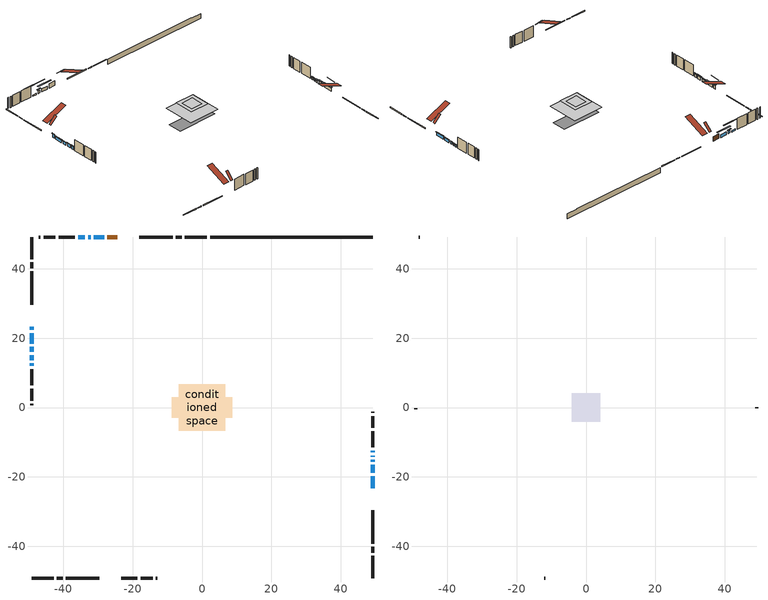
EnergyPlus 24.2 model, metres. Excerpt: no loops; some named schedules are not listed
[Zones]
conditioned space
 floor adiabatic (AdiabaticFloorConstruction): -6.75,-6.75 -6.75,6.75 6.75,6.75 6.75,-6.75 z2.85
 floor foundation (Slab1 construction): -8.71,-2.99 -8.71,2.99 8.71,2.99 8.71,-2.99 z-1.85
 wall outside (RimJoist1 construction): 1.42,49.14 -4.95,49.14 / -49.14,-49.14 -42.76,-49.14 / -49.14,49.14 -49.14,42.76 / 49.14,-49.14 49.14,-42.76 z0.41:0.71
 wall outside (RimJoist2 construction): -5.88,49.14 -7.55,49.14 / -41.83,-49.14 -40.17,-49.14 / -49.14,41.83 -49.14,40.17 / 49.14,-41.83 49.14,-40.17 z0.41:0.71
 wall outside (RimJoist3 construction): -8.48,49.14 -18.07,49.14 / -39.24,-49.14 -29.64,-49.14 / -49.14,39.24 -49.14,29.64 / 49.14,-39.24 49.14,-29.64 z0.41:0.71
 wall outside (AdiabaticWallConstruction 1): -24.41,49.14 -27.26,49.14 z0.41:2.44
 wall outside (AdiabaticWallConstruction): -49.14,23.3 -49.14,22.39 z0.41:1.99; 49.14,-23.3 49.14,-19.75 / -28.19,49.14 -31.14,49.14 / -49.14,15.08 -49.14,13.61 / -49.14,12.68 -49.14,11.97 z0.41:1.73; -49.14,21.46 -49.14,18.41 / 49.14,-18.82 49.14,-16.54 / -32.06,49.14 -32.83,49.14 z0.41:1.61; -33.76,49.14 -35.69,49.14 z0.41:0.97; 49.14,-15.61 49.14,-15.07 z0.41:1.3; 49.14,-14.15 49.14,-13.89 z0.41:1.27; 49.14,-12.96 49.14,-12.45 z0.41:1.23; -49.14,17.48 -49.14,16.01 z0.41:1.45
 wall outside (Wall1 construction): -36.62,49.14 -41.31,49.14 / -23.3,-49.14 -18.61,-49.14 / -49.14,11.04 -49.14,6.35 / 49.14,-11.52 49.14,-6.83 z0.41:5.29
 wall outside (Wall2 construction): -42.24,49.14 -45.68,49.14 / -17.69,-49.14 -14.25,-49.14 / -49.14,5.42 -49.14,1.98 / 49.14,-5.9 49.14,-2.46 z0.41:5.29
 wall outside (Wall3 construction): -46.6,49.14 -46.99,49.14 / -13.32,-49.14 -12.94,-49.14 / -49.14,1.05 -49.14,0.67 / 49.14,-1.53 49.14,-1.15 z0.41:5.29
 wall foundation (FoundationWall1 construction): 2.35,49.14,-1.85 2.35,49.14,0.41 44.46,49.14,0.41 44.46,49.14,0.18 49.14,49.14,0.18 49.14,49.14,-1.85
 window (WindowConstruction 8): -49.14,23.3 -49.14,22.39 z0.41:1.99
 window (WindowConstruction 3): 49.14,-23.3 49.14,-19.75 z0.41:1.73
 window (WindowConstruction 4): -28.19,49.14 -31.14,49.14 z0.41:1.73
 window (WindowConstruction 5): -49.14,21.46 -49.14,18.41 z0.41:1.6
 window (WindowConstruction 6): 49.14,-18.82 49.14,-16.54 z0.41:1.6
 window (WindowConstruction 7): -32.07,49.14 -32.83,49.14 z0.41:1.6
 window (WindowConstruction 12): -33.76,49.14 -35.69,49.14 z0.41:0.97
 window (WindowConstruction 9): 49.14,-15.61 49.14,-15.07 z0.41:1.3
 window (WindowConstruction 10): 49.14,-14.15 49.14,-13.89 z0.41:1.27
 window (WindowConstruction 11): 49.14,-12.96 49.14,-12.45 z0.41:1.22
 window (WindowConstruction): -49.14,17.48 -49.14,16.01 z0.41:1.45
 window (WindowConstruction 1): -49.14,15.08 -49.14,13.61 z0.41:1.73
 window (WindowConstruction 2): -49.14,12.68 -49.14,11.97 z0.41:1.73
 door (Door): -24.41,49.14 -27.26,49.14 z0.41:2.44
 ceiling adiabatic (AdiabaticFloorConstruction): 6.75,-6.75 6.75,6.75 -6.75,6.75 -6.75,-6.75 z2.85
 roof outside (Roof3 construction): -23.48,49.14,5.29 -23.48,46.24,8.19 -22.46,46.24,8.19 -22.46,49.14,5.29; -24.23,-49.14,5.29 -24.23,-46.24,8.19 -25.26,-46.24,8.19 -25.26,-49.14,5.29; -49.14,24.23,5.29 -46.24,24.23,8.19 -46.24,25.26,8.19 -49.14,25.26,5.29; 49.14,-24.23,5.29 46.24,-24.23,8.19 46.24,-25.26,8.19 49.14,-25.26,5.29
attic - vented
 floor to conditioned space (Floor1 construction Reversed): -2.6,-2.6 -2.6,2.6 2.6,2.6 2.6,-2.6 z5.29
 floor to conditioned space (Floor2 construction Reversed): -4.11,-4.11 -4.11,4.11 4.11,4.11 4.11,-4.11 z5.29
 wall outside (Wall4 construction): -47.91,49.14 -48.21,49.14 / -12.01,-49.14 -11.71,-49.14 / -49.14,-0.25 -49.14,-0.55 / 49.14,-0.23 49.14,0.07 z0.41:5.29
 roof outside (Roof1 construction): -21.53,49.14,5.29 -21.53,39.8,9.18 -19,39.8,9.18 -19,49.14,5.29; -26.19,-49.14,5.29 -26.19,-39.8,9.18 -28.72,-39.8,9.18 -28.72,-49.14,5.29; -49.14,26.19,5.29 -39.8,26.19,9.18 -39.8,28.72,9.18 -49.14,28.72,5.29; 49.14,-26.19,5.29 39.8,-26.19,9.18 39.8,-28.72,9.18 49.14,-28.72,5.29
shading: -49.14,22.09 -49.14,23.6 -49.44,23.6 -49.44,22.09 z2.28; 49.14,-19.45 49.14,-23.6 49.44,-23.6 49.44,-19.45 z2.03; -32.97,49.14 -26.36,49.14 -26.36,49.44 -32.97,49.44 z3.56; -49.14,18.11 -49.14,21.76 -49.44,21.76 -49.44,18.11 z1.9; 49.14,-16.24 49.14,-19.12 49.44,-19.12 49.44,-16.24 z1.9; -33.44,49.14 -31.46,49.14 -31.46,49.44 -33.44,49.44 z2.21; -39.96,49.14 -29.49,49.14 -29.49,49.44 -39.96,49.44 z5.24; 49.14,-14.78 49.14,-15.91 49.44,-15.91 49.44,-14.78 z1.6; 49.14,-13.59 49.14,-14.44 49.44,-14.44 49.44,-13.59 z1.57; 49.14,-12.15 49.14,-13.26 49.44,-13.26 49.44,-12.15 z1.52; -49.14,15.71 -49.14,17.78 -49.44,17.78 -49.44,15.71 z1.75; -49.14,13.31 -49.14,15.38 -49.44,15.38 -49.44,13.31 z2.03; -49.14,11.67 -49.14,12.98 -49.44,12.98 -49.44,11.67 z2.03
[Building]
Building 1: Terrain=Suburbs
[Site:Location]
Halifax Intl AP_NS: Latitude {deg}=44.88; Longitude {deg}=-63.51; Time Zone {hr}=-4; Elevation {m}=145; Keep Site Location Information=Yes
[Site:GroundTemperature:Shallow]
3.15511, 1.33576, 1.19006, 2.05344, 5.51939, 8.9692, 11.96, 13.8546, 14.0156, 12.4746, 9.56009, 6.2161
[Site:WaterMainsTemperature]
Calculation Method=Schedule; Temperature Schedule=mains temperature schedule
[Material] Roughness=Rough; Thermal Absorptance=0.9
Name | Thickness {m} | Conductivity {W/m-K} | Density {kg/m3} | Specific Heat {J/kg-K} | Solar Absorptance | Visible Absorptance
asphalt or fiberglass shingles | 0.00635 | 0.162714 | 1121.4 | 1465.45 | 0.4 | 0.4
ceiling loosefill ins | 0.169333 | 0.0480833 | 16.02 | 1046.75 | 0.7 | 0.7
ceiling stud and cavity | 0.1397 | 0.333346 | 65.682 | 1177.47 | 0.7 | 0.7
ceiling stud and cavity 1 | 0.1397 | 0.329196 | 65.682 | 1177.47 | 0.7 | 0.7
concrete 4.0 in. | 0.1016 | 1.803125 | 2242.8 | 837.4 | 0.7 | 0.7
concrete 8.0 in. | 0.2032 | 1.803125 | 2242.8 | 837.4 | 0.7 | 0.7
door material | 0.04445 | 0.0451087 | 512.64 | 1214.23 | 0.7 | 0.7
floor covering | 0.0127 | 0.0433444 | 54.468 | 1339.84 | 0.6 | 0.6
floor rigid ins; wall rigid ins 1 | 0.512978 | 0.029427 | 32.04 | 1214.23 | 0.7 | 0.7
floor stud and cavity | 0.1397 | 1.75129 | 37.0049 | 1207.88 | 0.7 | 0.7
furniture material conditioned space 1 | 0.1524 | 0.115458 | 640.8 | 1214.23 | 0.6 | 0.6
gypsum board | 0.0127 | 0.160291 | 801 | 837.4 | 0.6 | 0.6
osb sheathing 0.5 in. | 0.0127 | 0.115458 | 512.64 | 1214.23 | 0.7 | 0.7
osb sheathing 0.75 in. | 0.01905 | 0.115458 | 512.64 | 1214.23 | 0.7 | 0.7
osb sheathing 2.0 in. | 0.0508 | 0.115458 | 512.64 | 1214.23 | 0.7 | 0.7
rim joist rigid ins; roof rigid ins; wall rigid ins | 0.051816 | 0.029427 | 32.04 | 1214.23 | 0.7 | 0.7
rim joist stud and cavity | 0.0508 | 0.0381826 | 125.044 | 1163.47 | 0.6 | 0.6
rim joist stud and cavity 1 | 0.0508 | 0.0495211 | 125.044 | 1163.47 | 0.6 | 0.6
roof stud and cavity | 0.2032 | 0.219627 | 78.34581 | 1123.46 | 0.7 | 0.7
wall stud and cavity | 0.1397 | 0.196872 | 139.0536 | 1170.24 | 0.7 | 0.7
wall stud and cavity 1 | 0.1397 | 0.215013 | 139.0536 | 1170.24 | 0.7 | 0.7
wall stud and cavity 2 | 0.1397 | 0.0735294 | 139.0536 | 1170.24 | 0.7 | 0.7
wall stud and cavity 3 | 0.0889 | 6.1454 | 50.32683 | 1063.81 | 0.6 | 0.6
wall stud and cavity 4 | 0.0889 | 0.380278 | 52.3479 | 1209.89 | 0.7 | 0.7
wall stud and cavity 5 | 0.0889 | 0.391764 | 83.0341 | 1211.67 | 0.7 | 0.7
wood siding | 0.0254 | 0.102417 | 544.68 | 1172.36 | 0.4 | 0.4
wood siding 1 | 0.00254 | 0.102417 | 544.68 | 1172.36 | 0.4 | 0.4
wood siding 2; wood siding 3; wood siding 4 | 0.0254 | 0.102417 | 544.68 | 1172.36 | 0.7 | 0.7
[WindowMaterial:SimpleGlazingSystem]
Name | U-Factor {W/m2-K} | Solar Heat Gain Coefficient
WindowMaterial | 4.1103 | 0.69
WindowMaterial 1 | 3.95416 | 0.7
WindowMaterial 2 | 4.51004 | 0.66
WindowMaterial 3 | 4.49641 | 0.66
WindowMaterial 4 | 4.275534 | 0.65
WindowMaterial 5 | 4.33629 | 0.65
WindowMaterial 6 | 7.032203 | 0.42
WindowMaterial 7 | 5.69447 | 0.6
WindowMaterial 8 | 5.37025 | 0.62
[Construction]
AdiabaticFloorConstruction: floor stud and cavity, floor rigid ins, osb sheathing 0.75 in., floor covering
AdiabaticWallConstruction: wood siding 3, wall rigid ins 1, wall stud and cavity 4, gypsum board
AdiabaticWallConstruction 1: wood siding 4, wall rigid ins 1, wall stud and cavity 4, gypsum board
Door: door material
Floor1 construction Reversed: gypsum board, ceiling stud and cavity, ceiling loosefill ins
Floor2 construction Reversed: gypsum board, ceiling stud and cavity 1, ceiling loosefill ins
FoundationWall1 construction: concrete 8.0 in.
furniture construction conditioned space 1: furniture material conditioned space 1
PartitionWallConstruction: gypsum board, wall stud and cavity 5, gypsum board
RimJoist1 construction; RimJoist3 construction: wood siding 2, rim joist rigid ins, osb sheathing 2.0 in., rim joist stud and cavity
RimJoist2 construction: wood siding 2, rim joist rigid ins, osb sheathing 2.0 in., rim joist stud and cavity 1
Roof1 construction: asphalt or fiberglass shingles
Roof3 construction: asphalt or fiberglass shingles, roof rigid ins, osb sheathing 0.75 in., roof stud and cavity, gypsum board
Slab1 construction: concrete 4.0 in.
Wall1 construction: wood siding, wall rigid ins, osb sheathing 0.5 in., wall stud and cavity, gypsum board
Wall2 construction: wood siding, wall rigid ins, osb sheathing 0.5 in., wall stud and cavity 1, gypsum board
Wall3 construction: wood siding, osb sheathing 0.5 in., wall stud and cavity 2, gypsum board
Wall4 construction: wood siding 1, wall stud and cavity 3
WindowConstruction: WindowMaterial
WindowConstruction 1; WindowConstruction 4: WindowMaterial 1
WindowConstruction 10: WindowMaterial 6
WindowConstruction 11: WindowMaterial 7
WindowConstruction 12: WindowMaterial 8
WindowConstruction 2; WindowConstruction 3: WindowMaterial 2
WindowConstruction 5; WindowConstruction 6; WindowConstruction 7: WindowMaterial 3
WindowConstruction 8: WindowMaterial 4
WindowConstruction 9: WindowMaterial 5
[Zone] Multiplier=1; Part of Total Floor Area=Yes
Name | Volume {m3}
attic - vented | 58.8875
conditioned space | 712.8
[Space]
Name | Zone | Volume {m3}
attic - vented 1 | attic - vented | 58.8875
conditioned space 1 | conditioned space | 712.8
[ZoneInfiltration:EffectiveLeakageArea]
infil attic - vented 1: Zone or Space=attic - vented 1; Schedule=Always On Discrete; Effective Air Leakage Area {cm2}=3385.07; Stack Coefficient=0.000609736; Wind Coefficient=1.66836e-05
[ZoneMixing]
whole house fan mix: Zone or Space=attic - vented; Schedule=Always On Continuous; Design Flow Rate Calculation Method=Flow/Zone; Design Flow Rate {m3/s}=0; Source Zone or Space=conditioned space
[SurfaceProperty:ExposedFoundationPerimeter]
Slab1: Exposed Perimeter Calculation Method=TotalExposedPerimeter; Total Exposed Perimeter {m}=46.787
[InternalMass] Zone or ZoneList=conditioned space; Space or SpaceList=conditioned space 1
Name | Construction | Surface Area {m2}
furniture mass conditioned space 1 | furniture construction conditioned space 1 | 114.56
partition wall mass | PartitionWallConstruction | 286.4
[Lights]
interior lighting: Zone or ZoneList or Space or SpaceList=conditioned space 1; Schedule=interior lighting schedule; Design Level Calculation Method=LightingLevel; Lighting Level {W}=343.2; Return Air Fraction=0; Fraction Radiant=0.6; Fraction Visible=0.2; Fraction Replaceable=1
[People]
occupants: Zone or ZoneList or Space or SpaceList=conditioned space 1; Number of People Schedule=occupants schedule; Number of People Calculation Method=People; Number of People=3; Fraction Radiant=0.314171; Sensible Heat Fraction=0.56303; Activity Level Schedule=occupants activity schedule; Carbon Dioxide Generation Rate {m3/s-W}=0; Enable ASHRAE 55 Comfort Warnings=No; Mean Radiant Temperature Calculation Type=EnclosureAveraged
[ElectricEquipment] Zone or ZoneList or Space or SpaceList=conditioned space 1; Design Level Calculation Method=EquipmentLevel
Name | Schedule | Design Level {W} | Fraction Latent | Fraction Radiant | Fraction Lost
clothes dryer | clothes dryer schedule | 140.772 | 0.015 | 0.081 | 0.85
clothes washer | clothes washer schedule | 32.1985 | 0.03 | 0.162 | 0.7
cooking range | cooking range schedule | 215.147 | 0.08 | 0.432 | 0.2
dishwasher | dishwasher schedule | 66.8632 | 0.3 | 0.18 | 0.4
fridge | fridge schedule | 72.9452 | 0 | 0.6 | 0
mech vent bath fan 0 | mech vent bath fan 0 schedule | 50.2 | 0 | 0 | 1
mech vent bath fan 1 | mech vent bath fan 1 schedule | 50.2 | 0 | 0 | 1
mech vent bath fan 2 | mech vent bath fan 2 schedule | 50.2 | 0 | 0 | 1
mech vent house fan | mech vent house fan schedule | 0 | 0 | 0 | 1
mech vent house fan cfis | mech vent house fan cfis schedule | 0 | 0 | 0 | 0
misc plug loads | misc plug loads schedule | 494.7 | 0.045 | 0.513 | 0.1
whole house fan | Always On Discrete | 0 | 0 | 0 | 1
[OtherEquipment] Zone or ZoneList or Space or SpaceList=conditioned space 1; Design Level Calculation Method=EquipmentLevel
Name | Fuel Type | Schedule | Design Level {W} | Fraction Latent | Fraction Radiant | Fraction Lost
clothes dryer 1 | Electricity | clothes dryer schedule | 0 | 0.015 | 0.081 | 0.85
cooking range 1 | Electricity | cooking range schedule | 0 | 0.08 | 0.432 | 0.2
general water use latent | None | general water use schedule | 62.594 | 1 | 0 | 0
general water use sensible | None | general water use schedule | -61.6891 | 0 | 0.6 | 0
mech vent house fan latent load | None | Always On Discrete | 0 | 1 | 0 | 0
mech vent house fan sensible load | None | Always On Discrete | 0 | 0 | 0 | 0
water heater energy adjustment1 | FuelOilNo2 | Always On Discrete | 0.01 | 0 | 0 | 1
[ZoneInfiltration:DesignFlowRate] Zone or ZoneList or Space or SpaceList=conditioned space 1; Schedule=Always On Discrete; Design Flow Rate Calculation Method=Flow/Zone; Design Flow Rate {m3/s}=0
infil flow; natural vent flow; whole house fan flow
[Foundation:Kiva]
Foundation Kiva 1: Initial Indoor Air Temperature {C}=18; Wall Height Above Grade {m}=0.409986; Wall Depth Below Slab {m}=0.2032
[Foundation:Kiva:Settings]
Soil Conductivity {W/m-K}=0.849921; Soil Density {kg/m3}=1842.3; Soil Specific Heat {J/kg-K}=418.7; Ground Solar Absorptivity=0.9; Ground Thermal Absorptivity=0.9; Ground Surface Roughness {m}=0.03; Far-Field Width {m}=40; Deep-Ground Boundary Condition=ZeroFlux; Deep-Ground Depth {m}=40; Minimum Cell Dimension {m}=0.2; Maximum Cell Growth Coefficient=3; Simulation Timestep=Timestep
[Exterior:Lights]
exterior lighting: Schedule=exterior lighting schedule; Design Level {W}=75.6
[Schedule:Constant]
Name | Hourly Value
Always On Continuous; mech vent house fan schedule; mech vent house fan cfis schedule; Always On Discrete | 1
occupants activity schedule | 117.228
fridge schedule | 0
[Schedule:Week:Daily]
interior lighting schedule Week Rule - Jan1-Jan27: interior lighting schedule day, interior lighting schedule day, interior lighting schedule day, interior lighting schedule day, interior lighting schedule day, interior lighting schedule day, interior lighting schedule day, interior lighting schedule default day, interior lighting schedule default day, interior lighting schedule default day, interior lighting schedule default day, interior lighting schedule default day
interior lighting schedule Week Rule - Jan28-Feb3: interior lighting schedule day, interior lighting schedule day, interior lighting schedule day, interior lighting schedule day, interior lighting schedule day 1, interior lighting schedule day 1, interior lighting schedule day 1, interior lighting schedule default day, interior lighting schedule default day, interior lighting schedule default day, interior lighting schedule default day, interior lighting schedule default day
interior lighting schedule Week Rule - Feb4-Feb24: interior lighting schedule day 1, interior lighting schedule day 1, interior lighting schedule day 1, interior lighting schedule day 1, interior lighting schedule day 1, interior lighting schedule day 1, interior lighting schedule day 1, interior lighting schedule default day, interior lighting schedule default day, interior lighting schedule default day, interior lighting schedule default day, interior lighting schedule default day
interior lighting schedule Week Rule - Feb25-Mar3: interior lighting schedule day 1, interior lighting schedule day 1, interior lighting schedule day 1, interior lighting schedule day 1, interior lighting schedule day 2, interior lighting schedule day 2, interior lighting schedule day 2, interior lighting schedule default day, interior lighting schedule default day, interior lighting schedule default day, interior lighting schedule default day, interior lighting schedule default day
interior lighting schedule Week Rule - Mar4-Mar31: interior lighting schedule day 2, interior lighting schedule day 2, interior lighting schedule day 2, interior lighting schedule day 2, interior lighting schedule day 2, interior lighting schedule day 2, interior lighting schedule day 2, interior lighting schedule default day, interior lighting schedule default day, interior lighting schedule default day, interior lighting schedule default day, interior lighting schedule default day
interior lighting schedule Week Rule - Apr1-Apr28: interior lighting schedule day 3, interior lighting schedule day 3, interior lighting schedule day 3, interior lighting schedule day 3, interior lighting schedule day 3, interior lighting schedule day 3, interior lighting schedule day 3, interior lighting schedule default day, interior lighting schedule default day, interior lighting schedule default day, interior lighting schedule default day, interior lighting schedule default day
interior lighting schedule Week Rule - Apr29-May5: interior lighting schedule day 3, interior lighting schedule day 3, interior lighting schedule day 4, interior lighting schedule day 4, interior lighting schedule day 4, interior lighting schedule day 4, interior lighting schedule day 4, interior lighting schedule default day, interior lighting schedule default day, interior lighting schedule default day, interior lighting schedule default day, interior lighting schedule default day
interior lighting schedule Week Rule - May6-May26: interior lighting schedule day 4, interior lighting schedule day 4, interior lighting schedule day 4, interior lighting schedule day 4, interior lighting schedule day 4, interior lighting schedule day 4, interior lighting schedule day 4, interior lighting schedule default day, interior lighting schedule default day, interior lighting schedule default day, interior lighting schedule default day, interior lighting schedule default day
interior lighting schedule Week Rule - May27-Jun2: interior lighting schedule day 4, interior lighting schedule day 4, interior lighting schedule day 4, interior lighting schedule day 4, interior lighting schedule day 4, interior lighting schedule day 5, interior lighting schedule day 5, interior lighting schedule default day, interior lighting schedule default day, interior lighting schedule default day, interior lighting schedule default day, interior lighting schedule default day
interior lighting schedule Week Rule - Jun3-Jun30: interior lighting schedule day 5, interior lighting schedule day 5, interior lighting schedule day 5, interior lighting schedule day 5, interior lighting schedule day 5, interior lighting schedule day 5, interior lighting schedule day 5, interior lighting schedule default day, interior lighting schedule default day, interior lighting schedule default day, interior lighting schedule default day, interior lighting schedule default day
interior lighting schedule Week Rule - Jul1-Jul28: interior lighting schedule day 6, interior lighting schedule day 6, interior lighting schedule day 6, interior lighting schedule day 6, interior lighting schedule day 6, interior lighting schedule day 6, interior lighting schedule day 6, interior lighting schedule default day, interior lighting schedule default day, interior lighting schedule default day, interior lighting schedule default day, interior lighting schedule default day
interior lighting schedule Week Rule - Jul29-Aug4: interior lighting schedule day 6, interior lighting schedule day 6, interior lighting schedule day 6, interior lighting schedule day 7, interior lighting schedule day 7, interior lighting schedule day 7, interior lighting schedule day 7, interior lighting schedule default day, interior lighting schedule default day, interior lighting schedule default day, interior lighting schedule default day, interior lighting schedule default day
interior lighting schedule Week Rule - Aug5-Aug25: interior lighting schedule day 7, interior lighting schedule day 7, interior lighting schedule day 7, interior lighting schedule day 7, interior lighting schedule day 7, interior lighting schedule day 7, interior lighting schedule day 7, interior lighting schedule default day, interior lighting schedule default day, interior lighting schedule default day, interior lighting schedule default day, interior lighting schedule default day
interior lighting schedule Week Rule - Aug26-Sep1: interior lighting schedule day 7, interior lighting schedule day 7, interior lighting schedule day 7, interior lighting schedule day 7, interior lighting schedule day 7, interior lighting schedule day 7, interior lighting schedule day 8, interior lighting schedule default day, interior lighting schedule default day, interior lighting schedule default day, interior lighting schedule default day, interior lighting schedule default day
interior lighting schedule Week Rule - Sep2-Sep29: interior lighting schedule day 8, interior lighting schedule day 8, interior lighting schedule day 8, interior lighting schedule day 8, interior lighting schedule day 8, interior lighting schedule day 8, interior lighting schedule day 8, interior lighting schedule default day, interior lighting schedule default day, interior lighting schedule default day, interior lighting schedule default day, interior lighting schedule default day
interior lighting schedule Week Rule - Sep30-Oct6: interior lighting schedule day 8, interior lighting schedule day 9, interior lighting schedule day 9, interior lighting schedule day 9, interior lighting schedule day 9, interior lighting schedule day 9, interior lighting schedule day 9, interior lighting schedule default day, interior lighting schedule default day, interior lighting schedule default day, interior lighting schedule default day, interior lighting schedule default day
interior lighting schedule Week Rule - Oct7-Oct27: interior lighting schedule day 9, interior lighting schedule day 9, interior lighting schedule day 9, interior lighting schedule day 9, interior lighting schedule day 9, interior lighting schedule day 9, interior lighting schedule day 9, interior lighting schedule default day, interior lighting schedule default day, interior lighting schedule default day, interior lighting schedule default day, interior lighting schedule default day
interior lighting schedule Week Rule - Oct28-Nov3: interior lighting schedule day 9, interior lighting schedule day 9, interior lighting schedule day 9, interior lighting schedule day 9, interior lighting schedule day 10, interior lighting schedule day 10, interior lighting schedule day 10, interior lighting schedule default day, interior lighting schedule default day, interior lighting schedule default day, interior lighting schedule default day, interior lighting schedule default day
interior lighting schedule Week Rule - Nov4-Nov24: interior lighting schedule day 10, interior lighting schedule day 10, interior lighting schedule day 10, interior lighting schedule day 10, interior lighting schedule day 10, interior lighting schedule day 10, interior lighting schedule day 10, interior lighting schedule default day, interior lighting schedule default day, interior lighting schedule default day, interior lighting schedule default day, interior lighting schedule default day
interior lighting schedule Week Rule - Nov25-Dec1: interior lighting schedule day 10, interior lighting schedule day 10, interior lighting schedule day 10, interior lighting schedule day 10, interior lighting schedule day 10, interior lighting schedule day 10, interior lighting schedule day 11, interior lighting schedule default day, interior lighting schedule default day, interior lighting schedule default day, interior lighting schedule default day, interior lighting schedule default day
interior lighting schedule Week Rule - Dec2-Dec31: interior lighting schedule day 11, interior lighting schedule day 11, interior lighting schedule day 11, interior lighting schedule day 11, interior lighting schedule day 11, interior lighting schedule day 11, interior lighting schedule day 11, interior lighting schedule default day, interior lighting schedule default day, interior lighting schedule default day, interior lighting schedule default day, interior lighting schedule default day
occupants schedule Week Rule - Jan1-Dec31: occupants schedule day, occupants schedule day, occupants schedule day, occupants schedule day, occupants schedule day, occupants schedule day, occupants schedule day, occupants schedule default day, occupants schedule default day, occupants schedule default day, occupants schedule default day, occupants schedule default day
clothes dryer schedule Week Rule - Jan1-Dec31: clothes dryer schedule day, clothes dryer schedule day, clothes dryer schedule day, clothes dryer schedule day, clothes dryer schedule day, clothes dryer schedule day, clothes dryer schedule day, clothes dryer schedule default day, clothes dryer schedule default day, clothes dryer schedule default day, clothes dryer schedule default day, clothes dryer schedule default day
clothes washer schedule Week Rule - Jan1-Dec31: clothes washer schedule day, clothes washer schedule day, clothes washer schedule day, clothes washer schedule day, clothes washer schedule day, clothes washer schedule day, clothes washer schedule day, clothes washer schedule default day, clothes washer schedule default day, clothes washer schedule default day, clothes washer schedule default day, clothes washer schedule default day
cooking range schedule Week Rule - Jan1-Dec31: cooking range schedule day, cooking range schedule day, cooking range schedule day, cooking range schedule day, cooking range schedule day, cooking range schedule day, cooking range schedule day, cooking range schedule default day, cooking range schedule default day, cooking range schedule default day, cooking range schedule default day, cooking range schedule default day
dishwasher schedule Week Rule - Jan1-Dec31: dishwasher schedule day, dishwasher schedule day, dishwasher schedule day, dishwasher schedule day, dishwasher schedule day, dishwasher schedule day, dishwasher schedule day, dishwasher schedule default day, dishwasher schedule default day, dishwasher schedule default day, dishwasher schedule default day, dishwasher schedule default day
mech vent bath fan 0 schedule Week Rule - Jan1-Dec31: mech vent bath fan 0 schedule day, mech vent bath fan 0 schedule day, mech vent bath fan 0 schedule day, mech vent bath fan 0 schedule day, mech vent bath fan 0 schedule day, mech vent bath fan 0 schedule day, mech vent bath fan 0 schedule day, mech vent bath fan 0 schedule default day, mech vent bath fan 0 schedule default day, mech vent bath fan 0 schedule default day, mech vent bath fan 0 schedule default day, mech vent bath fan 0 schedule default day
mech vent bath fan 1 schedule Week Rule - Jan1-Dec31: mech vent bath fan 1 schedule day, mech vent bath fan 1 schedule day, mech vent bath fan 1 schedule day, mech vent bath fan 1 schedule day, mech vent bath fan 1 schedule day, mech vent bath fan 1 schedule day, mech vent bath fan 1 schedule day, mech vent bath fan 1 schedule default day, mech vent bath fan 1 schedule default day, mech vent bath fan 1 schedule default day, mech vent bath fan 1 schedule default day, mech vent bath fan 1 schedule default day
mech vent bath fan 2 schedule Week Rule - Jan1-Dec31: mech vent bath fan 2 schedule day, mech vent bath fan 2 schedule day, mech vent bath fan 2 schedule day, mech vent bath fan 2 schedule day, mech vent bath fan 2 schedule day, mech vent bath fan 2 schedule day, mech vent bath fan 2 schedule day, mech vent bath fan 2 schedule default day, mech vent bath fan 2 schedule default day, mech vent bath fan 2 schedule default day, mech vent bath fan 2 schedule default day, mech vent bath fan 2 schedule default day
misc plug loads schedule Week Rule - Jan1-Dec31: misc plug loads schedule day, misc plug loads schedule day, misc plug loads schedule day, misc plug loads schedule day, misc plug loads schedule day, misc plug loads schedule day, misc plug loads schedule day, misc plug loads schedule default day, misc plug loads schedule default day, misc plug loads schedule default day, misc plug loads schedule default day, misc plug loads schedule default day
general water use schedule Week Rule - Jan1-Dec31: general water use schedule day, general water use schedule day, general water use schedule day, general water use schedule day, general water use schedule day, general water use schedule day, general water use schedule day, general water use schedule default day, general water use schedule default day, general water use schedule default day, general water use schedule default day, general water use schedule default day
exterior lighting schedule Week Rule - Jan1-Jan27: exterior lighting schedule day, exterior lighting schedule day, exterior lighting schedule day, exterior lighting schedule day, exterior lighting schedule day, exterior lighting schedule day, exterior lighting schedule day, exterior lighting schedule default day, exterior lighting schedule default day, exterior lighting schedule default day, exterior lighting schedule default day, exterior lighting schedule default day
exterior lighting schedule Week Rule - Jan28-Feb3: exterior lighting schedule day, exterior lighting schedule day, exterior lighting schedule day, exterior lighting schedule day, exterior lighting schedule day 1, exterior lighting schedule day 1, exterior lighting schedule day 1, exterior lighting schedule default day, exterior lighting schedule default day, exterior lighting schedule default day, exterior lighting schedule default day, exterior lighting schedule default day
exterior lighting schedule Week Rule - Feb4-Feb24: exterior lighting schedule day 1, exterior lighting schedule day 1, exterior lighting schedule day 1, exterior lighting schedule day 1, exterior lighting schedule day 1, exterior lighting schedule day 1, exterior lighting schedule day 1, exterior lighting schedule default day, exterior lighting schedule default day, exterior lighting schedule default day, exterior lighting schedule default day, exterior lighting schedule default day
exterior lighting schedule Week Rule - Feb25-Mar3: exterior lighting schedule day 1, exterior lighting schedule day 1, exterior lighting schedule day 1, exterior lighting schedule day 1, exterior lighting schedule day 2, exterior lighting schedule day 2, exterior lighting schedule day 2, exterior lighting schedule default day, exterior lighting schedule default day, exterior lighting schedule default day, exterior lighting schedule default day, exterior lighting schedule default day
exterior lighting schedule Week Rule - Mar4-Mar31: exterior lighting schedule day 2, exterior lighting schedule day 2, exterior lighting schedule day 2, exterior lighting schedule day 2, exterior lighting schedule day 2, exterior lighting schedule day 2, exterior lighting schedule day 2, exterior lighting schedule default day, exterior lighting schedule default day, exterior lighting schedule default day, exterior lighting schedule default day, exterior lighting schedule default day
exterior lighting schedule Week Rule - Apr1-Apr28: exterior lighting schedule day 3, exterior lighting schedule day 3, exterior lighting schedule day 3, exterior lighting schedule day 3, exterior lighting schedule day 3, exterior lighting schedule day 3, exterior lighting schedule day 3, exterior lighting schedule default day, exterior lighting schedule default day, exterior lighting schedule default day, exterior lighting schedule default day, exterior lighting schedule default day
exterior lighting schedule Week Rule - Apr29-May5: exterior lighting schedule day 3, exterior lighting schedule day 3, exterior lighting schedule day 4, exterior lighting schedule day 4, exterior lighting schedule day 4, exterior lighting schedule day 4, exterior lighting schedule day 4, exterior lighting schedule default day, exterior lighting schedule default day, exterior lighting schedule default day, exterior lighting schedule default day, exterior lighting schedule default day
exterior lighting schedule Week Rule - May6-May26: exterior lighting schedule day 4, exterior lighting schedule day 4, exterior lighting schedule day 4, exterior lighting schedule day 4, exterior lighting schedule day 4, exterior lighting schedule day 4, exterior lighting schedule day 4, exterior lighting schedule default day, exterior lighting schedule default day, exterior lighting schedule default day, exterior lighting schedule default day, exterior lighting schedule default day
exterior lighting schedule Week Rule - May27-Jun2: exterior lighting schedule day 4, exterior lighting schedule day 4, exterior lighting schedule day 4, exterior lighting schedule day 4, exterior lighting schedule day 4, exterior lighting schedule day 5, exterior lighting schedule day 5, exterior lighting schedule default day, exterior lighting schedule default day, exterior lighting schedule default day, exterior lighting schedule default day, exterior lighting schedule default day
exterior lighting schedule Week Rule - Jun3-Jun30: exterior lighting schedule day 5, exterior lighting schedule day 5, exterior lighting schedule day 5, exterior lighting schedule day 5, exterior lighting schedule day 5, exterior lighting schedule day 5, exterior lighting schedule day 5, exterior lighting schedule default day, exterior lighting schedule default day, exterior lighting schedule default day, exterior lighting schedule default day, exterior lighting schedule default day
exterior lighting schedule Week Rule - Jul1-Jul28: exterior lighting schedule day 6, exterior lighting schedule day 6, exterior lighting schedule day 6, exterior lighting schedule day 6, exterior lighting schedule day 6, exterior lighting schedule day 6, exterior lighting schedule day 6, exterior lighting schedule default day, exterior lighting schedule default day, exterior lighting schedule default day, exterior lighting schedule default day, exterior lighting schedule default day
[Schedule:Year]
interior lighting schedule: interior lighting schedule Week Rule - Jan1-Jan27, 1, 1, 1, 27, interior lighting schedule Week Rule - Jan28-Feb3, 1, 28, 2, 3, interior lighting schedule Week Rule - Feb4-Feb24, 2, 4, 2, 24, interior lighting schedule Week Rule - Feb25-Mar3, 2, 25, 3, 3, interior lighting schedule Week Rule - Mar4-Mar31, 3, 4, 3, 31, interior lighting schedule Week Rule - Apr1-Apr28, 4, 1, 4, 28, interior lighting schedule Week Rule - Apr29-May5, 4, 29, 5, 5, interior lighting schedule Week Rule - May6-May26, 5, 6, 5, 26, interior lighting schedule Week Rule - May27-Jun2, 5, 27, 6, 2, interior lighting schedule Week Rule - Jun3-Jun30, 6, 3, 6, 30, interior lighting schedule Week Rule - Jul1-Jul28, 7, 1, 7, 28, interior lighting schedule Week Rule - Jul29-Aug4, 7, 29, 8, 4, interior lighting schedule Week Rule - Aug5-Aug25, 8, 5, 8, 25, interior lighting schedule Week Rule - Aug26-Sep1, 8, 26, 9, 1, interior lighting schedule Week Rule - Sep2-Sep29, 9, 2, 9, 29, interior lighting schedule Week Rule - Sep30-Oct6, 9, 30, 10, 6, interior lighting schedule Week Rule - Oct7-Oct27, 10, 7, 10, 27, interior lighting schedule Week Rule - Oct28-Nov3, 10, 28, 11, 3, interior lighting schedule Week Rule - Nov4-Nov24, 11, 4, 11, 24, interior lighting schedule Week Rule - Nov25-Dec1, 11, 25, 12, 1, interior lighting schedule Week Rule - Dec2-Dec31, 12, 2, 12, 31
occupants schedule: occupants schedule Week Rule - Jan1-Dec31, 1, 1, 12, 31
clothes dryer schedule: clothes dryer schedule Week Rule - Jan1-Dec31, 1, 1, 12, 31
clothes washer schedule: clothes washer schedule Week Rule - Jan1-Dec31, 1, 1, 12, 31
cooking range schedule: cooking range schedule Week Rule - Jan1-Dec31, 1, 1, 12, 31
dishwasher schedule: dishwasher schedule Week Rule - Jan1-Dec31, 1, 1, 12, 31
mech vent bath fan 0 schedule: mech vent bath fan 0 schedule Week Rule - Jan1-Dec31, 1, 1, 12, 31
mech vent bath fan 1 schedule: mech vent bath fan 1 schedule Week Rule - Jan1-Dec31, 1, 1, 12, 31
mech vent bath fan 2 schedule: mech vent bath fan 2 schedule Week Rule - Jan1-Dec31, 1, 1, 12, 31
misc plug loads schedule: misc plug loads schedule Week Rule - Jan1-Dec31, 1, 1, 12, 31
general water use schedule: general water use schedule Week Rule - Jan1-Dec31, 1, 1, 12, 31
exterior lighting schedule: exterior lighting schedule Week Rule - Jan1-Jan27, 1, 1, 1, 27, exterior lighting schedule Week Rule - Jan28-Feb3, 1, 28, 2, 3, exterior lighting schedule Week Rule - Feb4-Feb24, 2, 4, 2, 24, exterior lighting schedule Week Rule - Feb25-Mar3, 2, 25, 3, 3, exterior lighting schedule Week Rule - Mar4-Mar31, 3, 4, 3, 31, exterior lighting schedule Week Rule - Apr1-Apr28, 4, 1, 4, 28, exterior lighting schedule Week Rule - Apr29-May5, 4, 29, 5, 5, exterior lighting schedule Week Rule - May6-May26, 5, 6, 5, 26, exterior lighting schedule Week Rule - May27-Jun2, 5, 27, 6, 2, exterior lighting schedule Week Rule - Jun3-Jun30, 6, 3, 6, 30, exterior lighting schedule Week Rule - Jul1-Jul28, 7, 1, 7, 28, exterior lighting schedule Week Rule - Jul29-Aug4, 7, 29, 8, 4, exterior lighting schedule Week Rule - Aug5-Aug25, 8, 5, 8, 25, exterior lighting schedule Week Rule - Aug26-Sep1, 8, 26, 9, 1, exterior lighting schedule Week Rule - Sep2-Sep29, 9, 2, 9, 29, exterior lighting schedule Week Rule - Sep30-Oct6, 9, 30, 10, 6, exterior lighting schedule Week Rule - Oct7-Oct27, 10, 7, 10, 27, exterior lighting schedule Week Rule - Oct28-Nov3, 10, 28, 11, 3, exterior lighting schedule Week Rule - Nov4-Nov24, 11, 4, 11, 24, exterior lighting schedule Week Rule - Nov25-Dec1, 11, 25, 12, 1, exterior lighting schedule Week Rule - Dec2-Dec31, 12, 2, 12, 31
[Schedule:Compact]
mains temperature schedule: Through: 01/01, For: AllDays, Until: 24:00, 7.41, Through: 01/02, For: AllDays, Until: 24:00, 7.34833, Through: 01/03, For: AllDays, Until: 24:00, 7.28778, Through: 01/04, For: AllDays, Until: 24:00, 7.22889, Through: 01/05, For: AllDays, Until: 24:00, 7.17056, Through: 01/06, For: AllDays, Until: 24:00, 7.11333, Through: 01/07, For: AllDays, Until: 24:00, 7.05722, Through: 01/08, For: AllDays, Until: 24:00, 7.00167, Through: 01/09, For: AllDays, Until: 24:00, 6.94778, Through: 01/10, For: AllDays, Until: 24:00, 6.895, Through: 01/11, For: AllDays, Until: 24:00, 6.84333, Through: 01/12, For: AllDays, Until: 24:00, 6.79278, Through: 01/13, For: AllDays, Until: 24:00, 6.74389, Through: 01/14, For: AllDays, Until: 24:00, 6.69556, Through: 01/15, For: AllDays, Until: 24:00, 6.64889, Through: 01/16, For: AllDays, Until: 24:00, 6.60278, Through: 01/17, For: AllDays, Until: 24:00, 6.55833, Through: 01/18, For: AllDays, Until: 24:00, 6.515, Through: 01/19, For: AllDays, Until: 24:00, 6.47333, Through: 01/20, For: AllDays, Until: 24:00, 6.43278, Through: 01/21, For: AllDays, Until: 24:00, 6.39333, Through: 01/22, For: AllDays, Until: 24:00, 6.355, Through: 01/23, For: AllDays, Until: 24:00, 6.31833, Through: 01/24, For: AllDays, Until: 24:00, 6.28278, Through: 01/25, For: AllDays, Until: 24:00, 6.24889, Through: 01/26, For: AllDays, Until: 24:00, 6.21611, Through: 01/27, For: AllDays, Until: 24:00, 6.18444, Through: 01/28, For: AllDays, Until: 24:00, 6.15444, Through: 01/29, For: AllDays, Until: 24:00, 6.12556, Through: 01/30, For: AllDays, Until: 24:00, 6.09833, Through: 01/31, For: AllDays, Until: 24:00, 6.07222, Through: 02/01, For: AllDays, Until: 24:00, 6.04778, Through: 02/02, For: AllDays, Until: 24:00, 6.02444, Through: 02/03, For: AllDays, Until: 24:00, 6.00278, Through: 02/04, For: AllDays, Until: 24:00, 5.98222, Through: 02/05, For: AllDays, Until: 24:00, 5.96333, Through: 02/06, For: AllDays, Until: 24:00, 5.94556, Through: 02/07, For: AllDays, Until: 24:00, 5.92944, Through: 02/08, For: AllDays, Until: 24:00, 5.915, Through: 02/09, For: AllDays, Until: 24:00, 5.90167, Through: 02/10, For: AllDays, Until: 24:00, 5.89, Through: 02/11, For: AllDays, Until: 24:00, 5.87944, Through: 02/12, For: AllDays, Until: 24:00, 5.87056, Through: 02/13, For: AllDays, Until: 24:00, 5.86333, Through: 02/14, For: AllDays, Until: 24:00, 5.85722, Through: 02/15, For: AllDays, Until: 24:00, 5.85278, Through: 02/16, For: AllDays, Until: 24:00, 5.84944, Through: 02/17, For: AllDays, Until: 24:00, 5.84833, Through: 02/18, For: AllDays, Until: 24:00, 5.84778, Through: 02/19, For: AllDays, Until: 24:00, 5.84944, Through: 02/20, For: AllDays, Until: 24:00, 5.85167, Through: 02/21, For: AllDays, Until: 24:00, 5.85611, Through: 02/22, For: AllDays, Until: 24:00, 5.86167, Through: 02/23, For: AllDays, Until: 24:00, 5.86889, Through: 02/24, For: AllDays, Until: 24:00, 5.87722, Through: 02/25, For: AllDays, Until: 24:00, 5.88722, Through: 02/26, For: AllDays, Until: 24:00, 5.89889, Through: 02/27, For: AllDays, Until: 24:00, 5.91167, Through: 02/28, For: AllDays, Until: 24:00, 5.92611, Through: 03/01, For: AllDays, Until: 24:00, 5.94222, Through: 03/02, For: AllDays, Until: 24:00, 5.95944, Through: 03/03, For: AllDays, Until: 24:00, 5.97778, Through: 03/04, For: AllDays, Until: 24:00, 5.99778, Through: 03/05, For: AllDays, Until: 24:00, 6.01944, Through: 03/06, For: AllDays, Until: 24:00, 6.04222, Through: 03/07, For: AllDays, Until: 24:00, 6.06667, Through: 03/08, For: AllDays, Until: 24:00, 6.09222, Through: 03/09, For: AllDays, Until: 24:00, 6.11944, Through: 03/10, For: AllDays, Until: 24:00, 6.14778, Through: 03/11, For: AllDays, Until: 24:00, 6.17722, Through: 03/12, For: AllDays, Until: 24:00, 6.20833, Through: 03/13, For: AllDays, Until: 24:00, 6.24111, Through: 03/14, For: AllDays, Until: 24:00, 6.275, Through: 03/15, For: AllDays, Until: 24:00, 6.31, Through: 03/16, For: AllDays, Until: 24:00, 6.34667, Through: 03/17, For: AllDays, Until: 24:00, 6.38444, Through: 03/18, For: AllDays, Until: 24:00, 6.42333, Through: 03/19, For: AllDays, Until: 24:00, 6.46389, Through: 03/20, For: AllDays, Until: 24:00, 6.50556, Through: 03/21, For: AllDays, Until: 24:00, 6.54833, Through: 03/22, For: AllDays, Until: 24:00, 6.59278, Through: 03/23, For: AllDays, Until: 24:00, 6.63833, Through: 03/24, For: AllDays, Until: 24:00, 6.685, Through: 03/25, For: AllDays, Until: 24:00, 6.73278, Through: 03/26, For: AllDays, Until: 24:00, 6.78167, Through: 03/27, For: AllDays, Until: 24:00, 6.83167, Through: 03/28, For: AllDays, Until: 24:00, 6.88333, Through: 03/29, For: AllDays, Until: 24:00, 6.93611, Through: 03/30, For: AllDays, Until: 24:00, 6.98944, Through: 03/31, For: AllDays, Until: 24:00, 7.04444, Through: 04/01, For: AllDays, Until: 24:00, 7.1, Through: 04/02, For: AllDays, Until: 24:00, 7.15722, Through: 04/03, For: AllDays, Until: 24:00, 7.21556, Through: 04/04, For: AllDays, Until: 24:00, 7.27444, Through: 04/05, For: AllDays, Until: 24:00, 7.33444, Through: 04/06, For: AllDays, Until: 24:00, 7.39556, Through: 04/07, For: AllDays, Until: 24:00, 7.45778, Through: 04/08, For: AllDays, Until: 24:00, 7.52111, Through: 04/09, For: AllDays, Until: 24:00, 7.585, Through: 04/10, For: AllDays, Until: 24:00, 7.65, Through: 04/11, For: AllDays, Until: 24:00, 7.71611, Through: 04/12, For: AllDays, Until: 24:00, 7.78333, Through: 04/13, For: AllDays, Until: 24:00, 7.85111, Through: 04/14, For: AllDays, Until: 24:00, 7.91944, Through: 04/15, For: AllDays, Until: 24:00, 7.98889, Through: 04/16, For: AllDays, Until: 24:00, 8.05944, Through: 04/17, For: AllDays, Until: 24:00, 8.13056, Through: 04/18, For: AllDays, Until: 24:00, 8.20222, Through: 04/19, For: AllDays, Until: 24:00, 8.275, Through: 04/20, For: AllDays, Until: 24:00, 8.34833, Through: 04/21, For: AllDays, Until: 24:00, 8.42222, Through: 04/22, For: AllDays, Until: 24:00, 8.49722, Through: 04/23, For: AllDays, Until: 24:00, 8.57278, Through: 04/24, For: AllDays, Until: 24:00, 8.64889, Through: 04/25, For: AllDays, Until: 24:00, 8.72556, Through: 04/26, For: AllDays, Until: 24:00, 8.80278, Through: 04/27, For: AllDays, Until: 24:00, 8.88111, Through: 04/28, For: AllDays, Until: 24:00, 8.95944, Through: 04/29, For: AllDays, Until: 24:00, 9.03833, Through: 04/30, For: AllDays, Until: 24:00, 9.11778, Through: 05/01, For: AllDays, Until: 24:00, 9.19778, Through: 05/02, For: AllDays, Until: 24:00, 9.27833, Through: 05/03, For: AllDays, Until: 24:00, 9.35944, Through: 05/04, For: AllDays, Until: 24:00, 9.44056, Through: 05/05, For: AllDays, Until: 24:00, 9.52278, Through: 05/06, For: AllDays, Until: 24:00, 9.60444, Through: 05/07, For: AllDays, Until: 24:00, 9.68722, Through: 05/08, For: AllDays, Until: 24:00, 9.77, Through: 05/09, For: AllDays, Until: 24:00, 9.85278, Through: 05/10, For: AllDays, Until: 24:00, 9.93611, Through: 05/11, For: AllDays, Until: 24:00, 10.02, Through: 05/12, For: AllDays, Until: 24:00, 10.1039, Through: 05/13, For: AllDays, Until: 24:00, 10.1878, Through: 05/14, For: AllDays, Until: 24:00, 10.2722, Through: 05/15, For: AllDays, Until: 24:00, 10.3561, Through: 05/16, For: AllDays, Until: 24:00, 10.4406, Through: 05/17, For: AllDays, Until: 24:00, 10.5256, Through: 05/18, For: AllDays, Until: 24:00, 10.61, Through: 05/19, For: AllDays, Until: 24:00, 10.6944, Through: 05/20, For: AllDays, Until: 24:00, 10.7794, Through: 05/21, For: AllDays, Until: 24:00, 10.8639, Through: 05/22, For: AllDays, Until: 24:00, 10.9489, Through: 05/23, For: AllDays, Until: 24:00, 11.0333, Through: 05/24, For: AllDays, Until: 24:00, 11.1178, Through: 05/25, For: AllDays, Until: 24:00, 11.2022, Through: 05/26, For: AllDays, Until: 24:00, 11.2867, Through: 05/27, For: AllDays, Until: 24:00, 11.3711, Through: 05/28, For: AllDays, Until: 24:00, 11.455, Through: 05/29, For: AllDays, Until: 24:00, 11.5389, Through: 05/30, For: AllDays, Until: 24:00, 11.6222, Through: 05/31, For: AllDays, Until: 24:00, 11.7056, Through: 06/01, For: AllDays, Until: 24:00, 11.7883, Through: 06/02, For: AllDays, Until: 24:00, 11.8711, Through: 06/03, For: AllDays, Until: 24:00, 11.9539, Through: 06/04, For: AllDays, Until: 24:00, 12.0356, Through: 06/05, For: AllDays, Until: 24:00, 12.1172, Through: 06/06, For: AllDays, Until: 24:00, 12.1989, Through: 06/07, For: AllDays, Until: 24:00, 12.2794, Through: 06/08, For: AllDays, Until: 24:00, 12.36, Through: 06/09, For: AllDays, Until: 24:00, 12.44, Through: 06/10, For: AllDays, Until: 24:00, 12.5194, Through: 06/11, For: AllDays, Until: 24:00, 12.5983, Through: 06/12, For: AllDays, Until: 24:00, 12.6767, Through: 06/13, For: AllDays, Until: 24:00, 12.7544, Through: 06/14, For: AllDays, Until: 24:00, 12.8317, Through: 06/15, For: AllDays, Until: 24:00, 12.9083, Through: 06/16, For: AllDays, Until: 24:00, 12.9844, Through: 06/17, For: AllDays, Until: 24:00, 13.0594, Through: 06/18, For: AllDays, Until: 24:00, 13.1344, Through: 06/19, For: AllDays, Until: 24:00, 13.2083, Through: 06/20, For: AllDays, Until: 24:00, 13.2811, Through: 06/21, For: AllDays, Until: 24:00, 13.3539, Through: 06/22, For: AllDays, Until: 24:00, 13.4256, Through: 06/23, For: AllDays, Until: 24:00, 13.4967, Through: 06/24, For: AllDays, Until: 24:00, 13.5667, Through: 06/25, For: AllDays, Until: 24:00, 13.6361, Through: 06/26, For: AllDays, Until: 24:00, 13.7044, Through: 06/27, For: AllDays, Until: 24:00, 13.7717, Through: 06/28, For: AllDays, Until: 24:00, 13.8389, Through: 06/29, For: AllDays, Until: 24:00, 13.9044, Through: 06/30, For: AllDays, Until: 24:00, 13.9694, Through: 07/01, For: AllDays, Until: 24:00, 14.0333, Through: 07/02, For: AllDays, Until: 24:00, 14.0961, Through: 07/03, For: AllDays, Until: 24:00, 14.1583, Through: 07/04, For: AllDays, Until: 24:00, 14.2189, Through: 07/05, For: AllDays, Until: 24:00, 14.2789, Through: 07/06, For: AllDays, Until: 24:00, 14.3378, Through: 07/07, For: AllDays, Until: 24:00, 14.3956, Through: 07/08, For: AllDays, Until: 24:00, 14.4522, Through: 07/09, For: AllDays, Until: 24:00, 14.5083, Through: 07/10, For: AllDays, Until: 24:00, 14.5628, Through: 07/11, For: AllDays, Until: 24:00, 14.6161, Through: 07/12, For: AllDays, Until: 24:00, 14.6683, Through: 07/13, For: AllDays, Until: 24:00, 14.7194, Through: 07/14, For: AllDays, Until: 24:00, 14.7694, Through: 07/15, For: AllDays, Until: 24:00, 14.8183, Through: 07/16, For: AllDays, Until: 24:00, 14.8661, Through: 07/17, For: AllDays, Until: 24:00, 14.9122, Through: 07/18, For: AllDays, Until: 24:00, 14.9572, Through: 07/19, For: AllDays, Until: 24:00, 15.0011, Through: 07/20, For: AllDays, Until: 24:00, 15.0439, Through: 07/21, For: AllDays, Until: 24:00, 15.0856, Through: 07/22, For: AllDays, Until: 24:00, 15.1256, Through: 07/23, For: AllDays, Until: 24:00, 15.1644, Through: 07/24, For: AllDays, Until: 24:00, 15.2017, Through: 07/25, For: AllDays, Until: 24:00, 15.2383, Through: 07/26, For: AllDays, Until: 24:00, 15.2728, Through: 07/27, For: AllDays, Until: 24:00, 15.3067, Through: 07/28, For: AllDays, Until: 24:00, 15.3389, Through: 07/29, For: AllDays, Until: 24:00, 15.3694, Through: 07/30, For: AllDays, Until: 24:00, 15.3989, Through: 07/31, For: AllDays, Until: 24:00, 15.4272, Through: 08/01, For: AllDays, Until: 24:00, 15.4539, Through: 08/02, For: AllDays, Until: 24:00, 15.4794, Through: 08/03, For: AllDays, Until: 24:00, 15.5033, Through: 08/04, For: AllDays, Until: 24:00, 15.5261, Through: 08/05, For: AllDays, Until: 24:00, 15.5472, Through: 08/06, For: AllDays, Until: 24:00, 15.5667, Through: 08/07, For: AllDays, Until: 24:00, 15.585, Through: 08/08, For: AllDays, Until: 24:00, 15.6022, Through: 08/09, For: AllDays, Until: 24:00, 15.6172, Through: 08/10, For: AllDays, Until: 24:00, 15.6317, Through: 08/11, For: AllDays, Until: 24:00, 15.6439, Through: 08/12, For: AllDays, Until: 24:00, 15.655, Through: 08/13, For: AllDays, Until: 24:00, 15.665, Through: 08/14, For: AllDays, Until: 24:00, 15.6733, Through: 08/15, For: AllDays, Until: 24:00, 15.68, Through: 08/16, For: AllDays, Until: 24:00, 15.6856, Through: 08/17, For: AllDays, Until: 24:00, 15.6894, Through: 08/18, For: AllDays, Until: 24:00, 15.6917, Through: 08/19, For: AllDays, Until: 24:00, 15.6928, Through: 08/20, For: AllDays, Until: 24:00, 15.6922, Through: 08/21, For: AllDays, Until: 24:00, 15.69, Through: 08/22, For: AllDays, Until: 24:00, 15.6867, Through: 08/23, For: AllDays, Until: 24:00, 15.6822, Through: 08/24, For: AllDays, Until: 24:00, 15.6756, Through: 08/25, For: AllDays, Until: 24:00, 15.6678, Through: 08/26, For: AllDays, Until: 24:00, 15.6589, Through: 08/27, For: AllDays, Until: 24:00, 15.6478, Through: 08/28, For: AllDays, Until: 24:00, 15.6361, Through: 08/29, For: AllDays, Until: 24:00, 15.6222, Through: 08/30, For: AllDays, Until: 24:00, 15.6072, Through: 08/31, For: AllDays, Until: 24:00, 15.5911, Through: 09/01, For: AllDays, Until: 24:00, 15.5733, Through: 09/02, For: AllDays, Until: 24:00, 15.5539, Through: 09/03, For: AllDays, Until: 24:00, 15.5333, Through: 09/04, For: AllDays, Until: 24:00, 15.5111, Through: 09/05, For: AllDays, Until: 24:00, 15.4878, Through: 09/06, For: AllDays, Until: 24:00, 15.4628, Through: 09/07, For: AllDays, Until: 24:00, 15.4367, Through: 09/08, For: AllDays, Until: 24:00, 15.4089, Through: 09/09, For: AllDays, Until: 24:00, 15.38, Through: 09/10, For: AllDays, Until: 24:00, 15.3494, Through: 09/11, For: AllDays, Until: 24:00, 15.3178, Through: 09/12, For: AllDays, Until: 24:00, 15.2844, Through: 09/13, For: AllDays, Until: 24:00, 15.25, Through: 09/14, For: AllDays, Until: 24:00, 15.2144, Through: 09/15, For: AllDays, Until: 24:00, 15.1772, Through: 09/16, For: AllDays, Until: 24:00, 15.1389, Through: 09/17, For: AllDays, Until: 24:00, 15.0989, Through: 09/18, For: AllDays, Until: 24:00, 15.0583, Through: 09/19, For: AllDays, Until: 24:00, 15.0161, Through: 09/20, For: AllDays, Until: 24:00, 14.9722, Through: 09/21, For: AllDays, Until: 24:00, 14.9278, Through: 09/22, For: AllDays, Until: 24:00, 14.8817, Through: 09/23, For: AllDays, Until: 24:00, 14.8344, Through: 09/24, For: AllDays, Until: 24:00, 14.7861, Through: 09/25, For: AllDays, Until: 24:00, 14.7367, Through: 09/26, For: AllDays, Until: 24:00, 14.6861, Through: 09/27, For: AllDays, Until: 24:00, 14.6339, Through: 09/28, For: AllDays, Until: 24:00, 14.5811, Through: 09/29, For: AllDays, Until: 24:00, 14.5267, Through: 09/30, For: AllDays, Until: 24:00, 14.4717, Through: 10/01, For: AllDays, Until: 24:00, 14.415, Through: 10/02, For: AllDays, Until: 24:00, 14.3578, Through: 10/03, For: AllDays, Until: 24:00, 14.2989, Through: 10/04, For: AllDays, Until: 24:00, 14.2394, Through: 10/05, For: AllDays, Until: 24:00, 14.1789, Through: 10/06, For: AllDays, Until: 24:00, 14.1172, Through: 10/07, For: AllDays, Until: 24:00, 14.0544, Through: 10/08, For: AllDays, Until: 24:00, 13.9911, Through: 10/09, For: AllDays, Until: 24:00, 13.9267, Through: 10/10, For: AllDays, Until: 24:00, 13.8611, Through: 10/11, For: AllDays, Until: 24:00, 13.7944, Through: 10/12, For: AllDays, Until: 24:00, 13.7272, Through: 10/13, For: AllDays, Until: 24:00, 13.6594, Through: 10/14, For: AllDays, Until: 24:00, 13.59, Through: 10/15, For: AllDays, Until: 24:00, 13.5206, Through: 10/16, For: AllDays, Until: 24:00, 13.4494, Through: 10/17, For: AllDays, Until: 24:00, 13.3783, Through: 10/18, For: AllDays, Until: 24:00, 13.3061, Through: 10/19, For: AllDays, Until: 24:00, 13.2328, Through: 10/20, For: AllDays, Until: 24:00, 13.1594, Through: 10/21, For: AllDays, Until: 24:00, 13.085, Through: 10/22, For: AllDays, Until: 24:00, 13.01, Through: 10/23, For: AllDays, Until: 24:00, 12.9339, Through: 10/24, For: AllDays, Until: 24:00, 12.8578, Through: 10/25, For: AllDays, Until: 24:00, 12.7806, Through: 10/26, For: AllDays, Until: 24:00, 12.7028, Through: 10/27, For: AllDays, Until: 24:00, 12.625, Through: 10/28, For: AllDays, Until: 24:00, 12.5461, Through: 10/29, For: AllDays, Until: 24:00, 12.4667, Through: 10/30, For: AllDays, Until: 24:00, 12.3872, Through: 10/31, For: AllDays, Until: 24:00, 12.3067, Through: 11/01, For: AllDays, Until: 24:00, 12.2261, Through: 11/02, For: AllDays, Until: 24:00, 12.145, Through: 11/03, For: AllDays, Until: 24:00, 12.0633, Through: 11/04, For: AllDays, Until: 24:00, 11.9817, Through: 11/05, For: AllDays, Until: 24:00, 11.8994, Through: 11/06, For: AllDays, Until: 24:00, 11.8167, Through: 11/07, For: AllDays, Until: 24:00, 11.7339, Through: 11/08, For: AllDays, Until: 24:00, 11.6506, Through: 11/09, For: AllDays, Until: 24:00, 11.5672, Through: 11/10, For: AllDays, Until: 24:00, 11.4833, Through: 11/11, For: AllDays, Until: 24:00, 11.3994, Through: 11/12, For: AllDays, Until: 24:00, 11.315, Through: 11/13, For: AllDays, Until: 24:00, 11.2311, Through: 11/14, For: AllDays, Until: 24:00, 11.1467, Through: 11/15, For: AllDays, Until: 24:00, 11.0622, Through: 11/16, For: AllDays, Until: 24:00, 10.9772, Through: 11/17, For: AllDays, Until: 24:00, 10.8928, Through: 11/18, For: AllDays, Until: 24:00, 10.8083, Through: 11/19, For: AllDays, Until: 24:00, 10.7233, Through: 11/20, For: AllDays, Until: 24:00, 10.6389, Through: 11/21, For: AllDays, Until: 24:00, 10.5539, Through: 11/22, For: AllDays, Until: 24:00, 10.4694, Through: 11/23, For: AllDays, Until: 24:00, 10.385, Through: 11/24, For: AllDays, Until: 24:00, 10.3006, Through: 11/25, For: AllDays, Until: 24:00, 10.2161, Through: 11/26, For: AllDays, Until: 24:00, 10.1322, Through: 11/27, For: AllDays, Until: 24:00, 10.0483, Through: 11/28, For: AllDays, Until: 24:00, 9.96444, Through: 11/29, For: AllDays, Until: 24:00, 9.88111, Through: 11/30, For: AllDays, Until: 24:00, 9.79778, Through: 12/01, For: AllDays, Until: 24:00, 9.715, Through: 12/02, For: AllDays, Until: 24:00, 9.63278, Through: 12/03, For: AllDays, Until: 24:00, 9.55056, Through: 12/04, For: AllDays, Until: 24:00, 9.46833, Through: 12/05, For: AllDays, Until: 24:00, 9.38667, Through: 12/06, For: AllDays, Until: 24:00, 9.30611, Through: 12/07, For: AllDays, Until: 24:00, 9.225, Through: 12/08, For: AllDays, Until: 24:00, 9.145, Through: 12/09, For: AllDays, Until: 24:00, 9.065, Through: 12/10, For: AllDays, Until: 24:00, 8.98611, Through: 12/11, For: AllDays, Until: 24:00, 8.90722, Through: 12/12, For: AllDays, Until: 24:00, 8.82944, Through: 12/13, For: AllDays, Until: 24:00, 8.75167, Through: 12/14, For: AllDays, Until: 24:00, 8.675, Through: 12/15, For: AllDays, Until: 24:00, 8.59833, Through: 12/16, For: AllDays, Until: 24:00, 8.52278, Through: 12/17, For: AllDays, Until: 24:00, 8.44778, Through: 12/18, For: AllDays, Until: 24:00, 8.37333, Through: 12/19, For: AllDays, Until: 24:00, 8.29944, Through: 12/20, For: AllDays, Until: 24:00, 8.22667, Through: 12/21, For: AllDays, Until: 24:00, 8.15444, Through: 12/22, For: AllDays, Until: 24:00, 8.08333, Through: 12/23, For: AllDays, Until: 24:00, 8.01278, Through: 12/24, For: AllDays, Until: 24:00, 7.94278, Through: 12/25, For: AllDays, Until: 24:00, 7.87389, Through: 12/26, For: AllDays, Until: 24:00, 7.80611, Through: 12/27, For: AllDays, Until: 24:00, 7.73889, Through: 12/28, For: AllDays, Until: 24:00, 7.67222, Through: 12/29, For: AllDays, Until: 24:00, 7.60722, Through: 12/30, For: AllDays, Until: 24:00, 7.54278, Through: 12/31, For: AllDays, Until: 24:00, 7.47944
